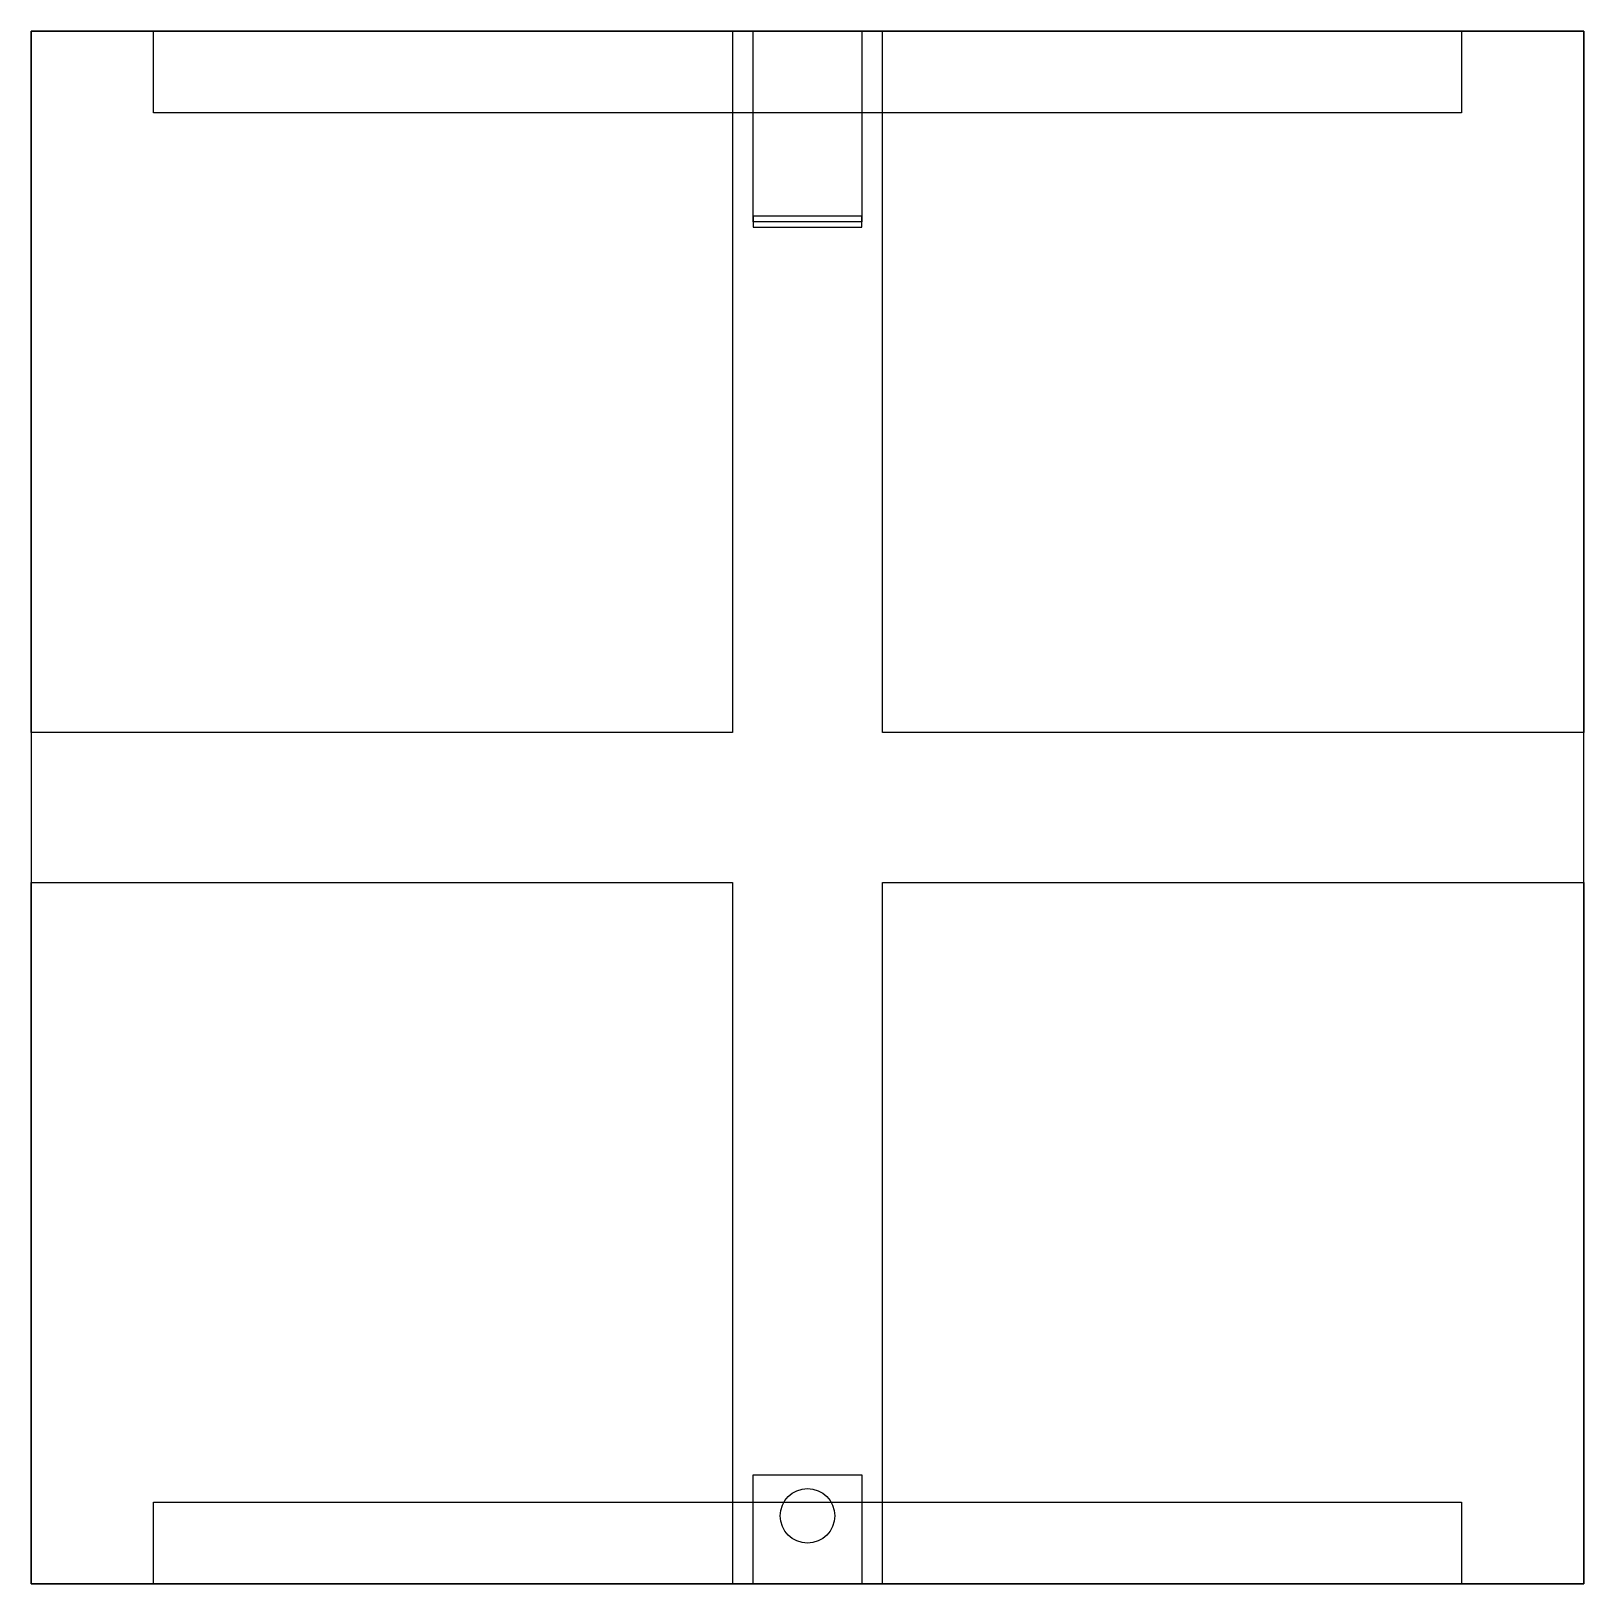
# Model space of a CAD drawing. Header units: millimetres. Extents: x -2.85 to 2.85, y -2.85 to 2.85.
import ezdxf

# ---------------------------------------------------------------- set-up
doc = ezdxf.new("R2010")
doc.units = ezdxf.units.MM
for name, color, linetype in [('BOARD_OUTLINE', 7, 'Continuous'), ('L1_PATCH', 1, 'Continuous'), ('L2_GND_BOARD', 3, 'Continuous'), ('L2_GND_SLOT', 3, 'Continuous'), ('L3_STRIP', 5, 'Continuous'), ('PORT_FEED_50ohm', 2, 'Continuous'), ('VIA', 6, 'Continuous')]:
    doc.layers.add(name, color=color, linetype=linetype)

msp = doc.modelspace()

# ---------------------------------------------------------------- linework, layer by layer
at = {"layer": 'BOARD_OUTLINE'}
msp.add_lwpolyline([(2.85, -2.85), (2.85, 2.85), (-2.85, 2.85), (-2.85, -2.85)], close=True, dxfattribs=at)
at = {"layer": 'L1_PATCH'}
for points in [[(-0.275, 0.275), (-2.85, 0.275), (-2.85, 2.85), (-0.275, 2.85)], [(0.275, 0.275), (0.275, 2.85), (2.85, 2.85), (2.85, 0.275)], [(-0.275, -0.275), (-0.275, -2.85), (-2.85, -2.85), (-2.85, -0.275)], [(0.275, -0.275), (2.85, -0.275), (2.85, -2.85), (0.275, -2.85)]]:
    msp.add_lwpolyline(points, close=True, dxfattribs=at)
at = {"layer": 'L2_GND_BOARD'}
msp.add_lwpolyline([(2.85, -2.85), (2.85, 2.85), (-2.85, 2.85), (-2.85, -2.85)], close=True, dxfattribs=at)
at = {"layer": 'L2_GND_SLOT'}
for points in [[(2.4, 2.55), (-2.4, 2.55), (-2.4, 2.85), (2.4, 2.85)], [(-2.4, -2.55), (2.4, -2.55), (2.4, -2.85), (-2.4, -2.85)]]:
    msp.add_lwpolyline(points, close=True, dxfattribs=at)
at = {"layer": 'L3_STRIP'}
for points in [[(-0.2, 2.85), (0.2, 2.85), (0.2, 2.15), (-0.2, 2.15)], [(-0.2, -2.45), (0.2, -2.45), (0.2, -2.85), (-0.2, -2.85)]]:
    msp.add_lwpolyline(points, close=True, dxfattribs=at)
at = {"layer": 'PORT_FEED_50ohm'}
msp.add_lwpolyline([(0.2, 2.13), (0.2, 2.17), (-0.2, 2.17), (-0.2, 2.13)], close=True, dxfattribs=at)
at = {"layer": 'VIA'}
msp.add_circle((0, -2.6), 0.1, dxfattribs=at)

doc.saveas('drawing.dxf')
